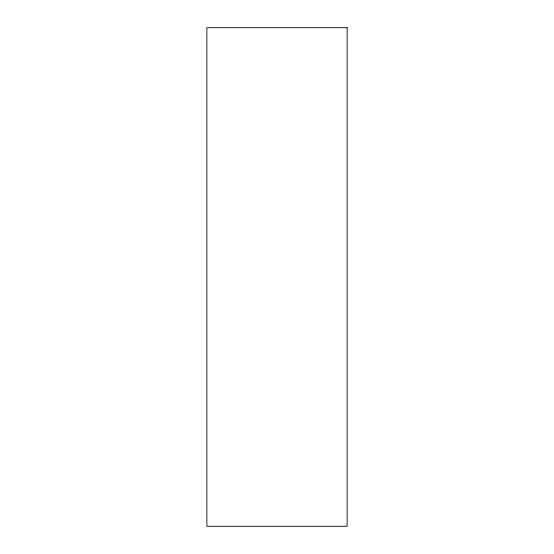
<?xml version="1.0" encoding="UTF-8"?>
<svg xmlns="http://www.w3.org/2000/svg" width="554" height="554" viewBox="0 0 554 554"><rect width="100%" height="100%" fill="white"/><g stroke="black" fill="none" stroke-linecap="round" stroke-linejoin="round"><path stroke-width="0.83" d="M347.116 27.7L206.884 27.7L206.884 526.3L347.116 526.3L347.116 27.7"/></g></svg>
